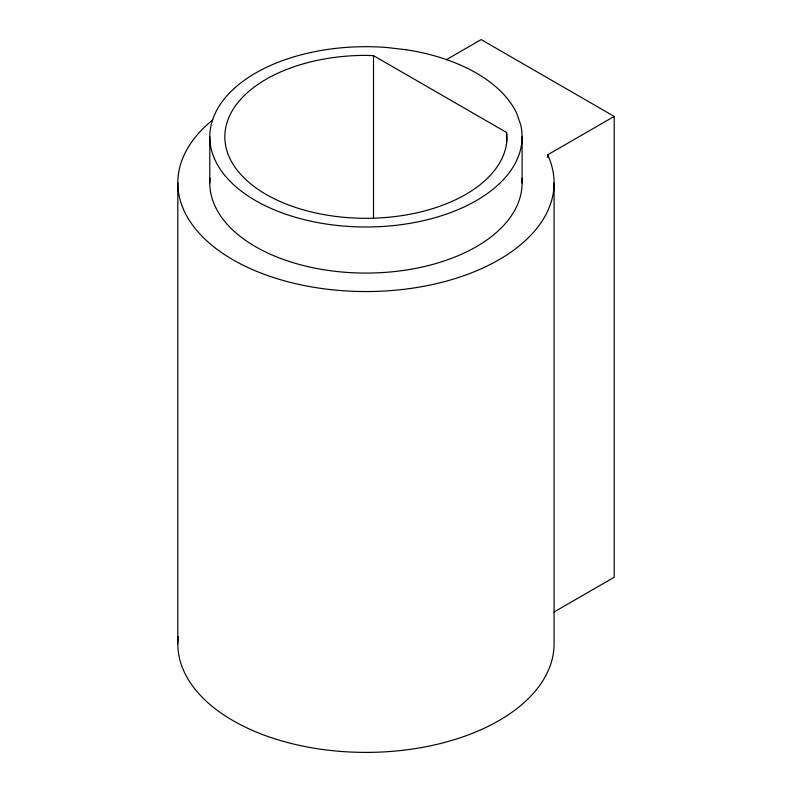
<?xml version="1.0" encoding="UTF-8"?>
<svg xmlns="http://www.w3.org/2000/svg" width="792" height="792" viewBox="0 0 792 792"><rect width="100%" height="100%" fill="white"/><g stroke="black" fill="none" stroke-linecap="round" stroke-linejoin="round"><path stroke-width="1.19" d="M446.312 59.717L481.16 39.6L614.196 116.404L614.196 577.259L554.014 612.008M212.781 119.849A188.14 108.623 0 0 0 332.462 289.813A188.14 108.623 0 0 0 547.678 154.816L614.196 116.404M373.517 55.658L365.944 55.371A141.105 81.467 0 0 0 224.839 136.838A141.105 81.467 0 0 0 365.944 218.305A141.105 81.467 0 0 0 507.048 136.838L506.553 132.472L373.517 55.658L373.517 217.82M554.083 182.922L554.083 643.777A188.14 108.623 0 0 1 359.786 752.341A188.14 108.623 0 0 1 178.21 636.669M547.678 154.816L547.678 157.281M522.106 136.838L522.106 182.922M506.553 132.472L506.553 142.174M209.791 136.838L209.791 182.922M177.804 182.922L177.804 643.777M521.888 178.21A156.153 90.159 0 0 1 365.944 273.082A156.153 90.159 0 0 1 209.999 178.21M406.365 49.757L386.328 47.451A156.153 90.159 0 0 0 209.939 132.907A156.153 90.159 0 0 0 372.755 226.908A156.153 90.159 0 0 0 520.77 125.077L516.78 113.504A156.153 90.159 0 0 0 406.365 49.757"/></g></svg>
